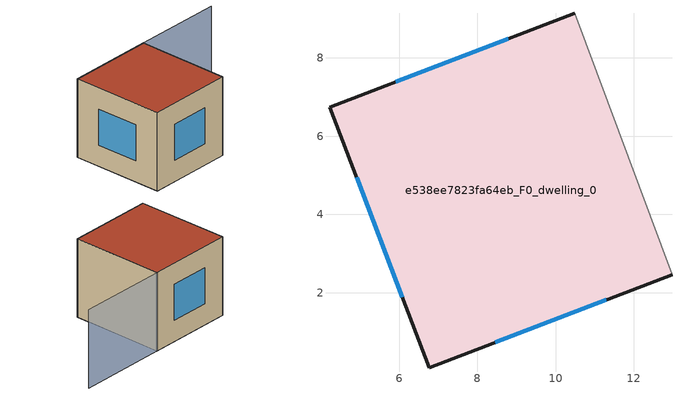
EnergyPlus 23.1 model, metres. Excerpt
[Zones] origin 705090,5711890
e538ee7823fa64eb_F0_dwelling_0
 floor ground (EU_floor_Construction): 12.97,2.45 10.49,9.13 4.22,6.74 6.78,0.09 z0
 wall outside (EU_wall_Construction): 12.97,2.45 6.78,0.09 4.22,6.74 10.49,9.13 z0:6
 wall adiabatic (EU_wall_Construction): 10.49,9.13 12.97,2.45 z0:6
 window (EU_Window_Construction): 6.09,1.89 4.91,4.94 / 5.92,7.39 8.79,8.49 / 11.3,1.81 8.45,0.73 z1.62:4.38
 roof outside (EU_roof_Construction): 10.49,9.13 12.97,2.45 6.78,0.09 4.22,6.74 z6
shading: 12.97,2.45 10.45,9.13 / 10.45,9.13 16.91,11.58 z0:6
[Building]
EU S2 Campaign: North Axis=0; Terrain=City; Solar Distribution=FullExterior
[Site:Location]
London: Latitude=51.5; Longitude=-0.5; Time Zone=0; Elevation=25
[SizingPeriod:WeatherFileDays]
AnnualSizingPeriod: Begin Month=1; Begin Day of Month=1; End Month=12; End Day of Month=31; Day of Week for Start Day=Monday; Use Weather File Daylight Saving Period=No; Use Weather File Rain and Snow Indicators=No
[MATERIAL]
EU_InternalMass_Material: Roughness=MediumRough; Thickness=0.1; Conductivity=1; Density=1800; Specific Heat=900; Thermal Absorptance=0.9; Solar Absorptance=0.7; Visible Absorptance=0.7
[MATERIAL:NOMASS] Roughness=MediumRough; Thermal Absorptance=0.9; Solar Absorptance=0.7; Visible Absorptance=0.7
Name | Thermal Resistance
EU_wall_NoMass | 0.727863
EU_roof_NoMass | 0.773354
EU_floor_NoMass | 1.79329
[WINDOWMATERIAL:SIMPLEGLAZINGSYSTEM]
EU_Window_SimpleGlazing: UFactor=2.58614; Solar Heat Gain Coefficient=0.76; Visible Transmittance=0.76
[CONSTRUCTION]
EU_wall_Construction: EU_wall_NoMass
EU_roof_Construction: EU_roof_NoMass
EU_floor_Construction: EU_floor_NoMass
EU_InternalMass_Construction: EU_InternalMass_Material
EU_Window_Construction: EU_Window_SimpleGlazing
[ZONE]
e538ee7823fa64eb_F0_dwelling_0: Type=1; Multiplier=1; Ceiling Height=autocalculate; Volume=285.378; Floor Area=autocalculate; Part of Total Floor Area=Yes
[INTERNALMASS]
e538ee7823fa64eb_F0_dwelling_0_EU_InternalMass: Construction=EU_InternalMass_Construction; Zone or ZoneList=e538ee7823fa64eb_F0_dwelling_0; Surface Area=47.563
[OTHEREQUIPMENT]
EU_Step8_InternalGain_e538ee7823fa64eb_F0_dwelling_0_f000: Fuel Type=Electricity; Zone or ZoneList or Space or SpaceList=e538ee7823fa64eb_F0_dwelling_0; Schedule=EU_Step8_GainSchedule_e538ee7823fa64eb_F0_dwelling_0_f000; Design Level Calculation Method=Watts/Area; Power per Zone Floor Area=1; Fraction Latent=0; Fraction Radiant=0; Fraction Lost=0; Carbon Dioxide Generation Rate=0; EndUse Subcategory=EU_Step8_InternalGains
[ZONEVENTILATION:DESIGNFLOWRATE]
EU_ConstantAir_e538ee7823fa64eb_F0_dwelling_0: Zone or ZoneList or Space or SpaceList=e538ee7823fa64eb_F0_dwelling_0; Schedule=EU_AlwaysOn; Design Flow Rate Calculation Method=AirChanges/Hour; Air Changes per Hour=0.484901; Ventilation Type=Natural; Fan Pressure Rise=0; Fan Total Efficiency=1; Constant Term Coefficient=1; Temperature Term Coefficient=0; Velocity Term Coefficient=0; Velocity Squared Term Coefficient=0; Minimum Indoor Temperature=-100; Maximum Indoor Temperature=100; Delta Temperature=-100; Minimum Outdoor Temperature=-100; Maximum Outdoor Temperature=100; Maximum Wind Speed=40
[HVACTEMPLATE:THERMOSTAT]
EU_HeatOnly_e538ee7823fa64eb_F0_dwelling_0: Constant Heating Setpoint=20; Constant Cooling Setpoint=50
[HVACTEMPLATE:ZONE:IDEALLOADSAIRSYSTEM]
e538ee7823fa64eb_F0_dwelling_0: Template Thermostat=EU_HeatOnly_e538ee7823fa64eb_F0_dwelling_0; System Availability Schedule=EU_AlwaysOn; Maximum Heating Supply Air Temperature=50; Minimum Cooling Supply Air Temperature=13; Maximum Heating Supply Air Humidity Ratio=0.0156; Minimum Cooling Supply Air Humidity Ratio=0.0077; Heating Limit=NoLimit; Cooling Limit=NoLimit; Heating Availability Schedule=EU_AlwaysOn; Cooling Availability Schedule=EU_CoolingOff; Dehumidification Control Type=ConstantSensibleHeatRatio; Cooling Sensible Heat Ratio=0.7; Dehumidification Setpoint=60; Humidification Control Type=None; Humidification Setpoint=30; Outdoor Air Method=None; Outdoor Air Flow Rate per Person=0.00944; Outdoor Air Flow Rate per Zone Floor Area=0; Outdoor Air Flow Rate per Zone=0; Demand Controlled Ventilation Type=None; Outdoor Air Economizer Type=NoEconomizer; Heat Recovery Type=None; Sensible Heat Recovery Effectiveness=0.7; Latent Heat Recovery Effectiveness=0.65
[SIZING:ZONE]
e538ee7823fa64eb_F0_dwelling_0: Zone Cooling Design Supply Air Temperature Input Method=SupplyAirTemperature; Zone Cooling Design Supply Air Temperature=13; Zone Heating Design Supply Air Temperature Input Method=SupplyAirTemperature; Zone Heating Design Supply Air Temperature=50; Zone Cooling Design Supply Air Humidity Ratio=0.008; Zone Heating Design Supply Air Humidity Ratio=0.008; Cooling Design Air Flow Method=DesignDay; Cooling Design Air Flow Rate=0; Cooling Minimum Air Flow per Zone Floor Area=0.000762; Cooling Minimum Air Flow=0; Cooling Minimum Air Flow Fraction=0.2; Heating Design Air Flow Method=DesignDay; Heating Design Air Flow Rate=0; Heating Maximum Air Flow per Zone Floor Area=0.002032; Heating Maximum Air Flow=0.141576; Heating Maximum Air Flow Fraction=0.3; Account for Dedicated Outdoor Air System=No; Dedicated Outdoor Air System Control Strategy=NeutralSupplyAir; Dedicated Outdoor Air Low Setpoint Temperature for Design=autosize; Dedicated Outdoor Air High Setpoint Temperature for Design=autosize; Zone Load Sizing Method=Sensible Load Only No Latent Load; Zone Latent Cooling Design Supply Air Humidity Ratio Input Method=HumidityRatioDifference; Zone Cooling Design Supply Air Humidity Ratio Difference=0.005; Zone Latent Heating Design Supply Air Humidity Ratio Input Method=HumidityRatioDifference; Zone Humidification Design Supply Air Humidity Ratio Difference=0.005
[SCHEDULE:CONSTANT]
Name | Hourly Value
EU_AlwaysOn | 1
EU_CoolingOff | 0
[SCHEDULE:FILE]
EU_Step8_GainSchedule_e538ee7823fa64eb_F0_dwelling_0_f000: File=../../schedules/e538ee7823fa64eb/e538ee7823fa64eb_F0_dwelling_0_f000_gain.csv; Column Number=1; Rows to Skip at Top=0; Number of Hours of Data=8760; Column Separator=Comma; Interpolate to Timestep=No; Minutes per Item=60; Adjust Schedule for Daylight Savings=Yes
